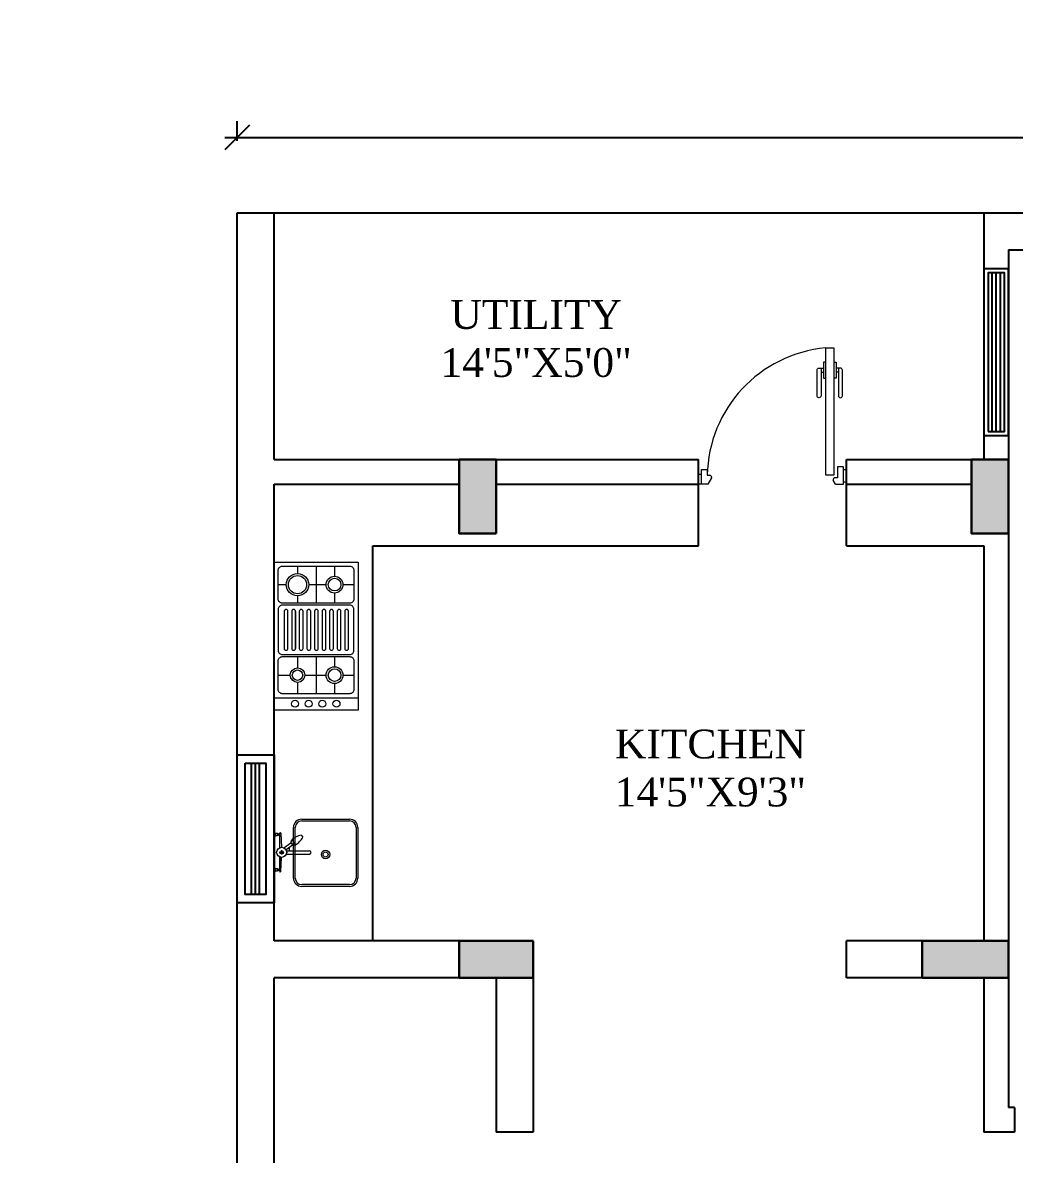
# Model space of a CAD drawing. Header units: inches. Extents: x 204954 to 440946, y -300749 to -143756.
# Drawn here: x 223114 to 223355, y -147574.7 to -147299.6 of the extents above; entities that cross this region are included whole.
import ezdxf

# ---------------------------------------------------------------- set-up
doc = ezdxf.new("R2010")
doc.units = ezdxf.units.IN
doc.header["$LTSCALE"] = 9
doc.header["$MEASUREMENT"] = 0
doc.layers.get('Defpoints').update_dxf_attribs({"lineweight": 0})
for name, color, linetype, lineweight in [('_mobiliário', 7, 'Continuous', 5), ('COLUMNS', 1, 'Continuous', 30), ('ele 4', 145, 'Continuous', 5), ('PUERTAS', 40, 'Continuous', 15), ('PUERTAS MADERA', 37, 'Continuous', 13)]:
    doc.layers.add(name, color=color, linetype=linetype, lineweight=lineweight)
doc.layers.add('beam framing', color=91, linetype='Continuous')
doc.layers.add('Hatch', color=7, linetype='Continuous', lineweight=15, true_color=0xa3a3a3)
doc.styles.add('outer', font='arial.ttf', dxfattribs={"height": 24})
doc.styles.add('SST1', font='arial.ttf', dxfattribs={"height": 9.5})
doc.dimstyles.new('DIMA-1', dxfattribs={"dimtxt": 9.5, "dimasz": 6, "dimexe": 4, "dimexo": 4, "dimgap": 0.25, "dimtad": 0, "dimdec": 1, "dimzin": 3, "dimdsep": 46, "dimlunit": 4, "dimtxsty": 'SST1', "dimblk1": 'OBLIQUE', "dimblk2": 'OBLIQUE', "dimsah": 1, "dimcen": 0, "dimdle": 3, "dimclrd": 3, "dimclre": 3, "dimclrt": 7, "dimadec": 0, "dimazin": 0, "dimtfac": 1, "dimtdec": 1, "dimtix": 1, "dimtmove": 2, "dimatfit": 3, "dimfxl": 4, "dimfxlon": 1, "dimtolj": 1, "dimtzin": 3, "dimarcsym": 0})

# ---------------------------------------------------------------- blocks, each defined once
blk = doc.blocks.new('A$C00142961')
at = {"layer": 'Hatch'}
blk.add_hatch(color=256, dxfattribs=at).paths.add_polyline_path([(9, 0), (0, 0), (0, -21), (9, -21)])
at = {"layer": 'COLUMNS'}
blk.add_lwpolyline([(0, 0), (9, 0), (9, -21), (0, -21)], close=True, dxfattribs=at)
blk = doc.blocks.new('A$C5E2070FF')
at = {"layer": 'Hatch'}
blk.add_hatch(color=256, dxfattribs=at).paths.add_polyline_path([(18, -9), (18, 0), (0, 0), (0, -9)])
at = {"layer": 'COLUMNS'}
blk.add_lwpolyline([(18, 0), (18, -9), (0, -9), (0, 0)], close=True, dxfattribs=at)
blk = doc.blocks.new('_Oblique')
at = {"color": 0, "linetype": 'ByBlock', "lineweight": -2}
blk.add_line((-0.5, -0.5), (0.5, 0.5), dxfattribs=at)
blk = doc.blocks.new('*D27')
at = {"layer": 'beam framing', "color": 3, "lineweight": -2, "transparency": 16777216}
for p, q in [((223166.08, -147328.33), (223166.08, -147323.58)), ((223730.08, -147328.33), (223730.08, -147323.58)), ((223163.08, -147327.58), (223425.78, -147327.58)), ((223733.08, -147327.58), (223470.37, -147327.58))]:
    blk.add_line(p, q, dxfattribs=at)
at = {"layer": 'Defpoints', "color": 0, "transparency": 16777216}
for p in [(223730.08, -147327.58), (223166.08, -147345.84), (223730.08, -147345.84)]:
    blk.add_point(p, dxfattribs=at)
at = {"layer": 'beam framing', "color": 3, "lineweight": -2, "transparency": 16777216, "xscale": 6, "yscale": 6, "zscale": 6, "rotation": 180}
blk.add_blockref('_Oblique', (223166.08, -147327.58), dxfattribs=at)
at = {"layer": 'beam framing', "color": 3, "lineweight": -2, "transparency": 16777216, "xscale": 6, "yscale": 6, "zscale": 6}
blk.add_blockref('_Oblique', (223730.08, -147327.58), dxfattribs=at)
at = {"layer": 'beam framing', "color": 7, "transparency": 16777216, "insert": (223448.08, -147327.58), "char_height": 9.5, "attachment_point": 5, "style": 'SST1'}
blk.add_mtext('\\A1;47\'-0.0"', dxfattribs=at)
blk = doc.blocks.new('dgfgf')
at = {"layer": 'PUERTAS', "color": 253}
for p, q in [((-4.11, 20.44), (-3.69, 20.44)), ((-0.94, 20.44), (-1.35, 20.44))]:
    blk.add_line(p, q, dxfattribs=at)
for points in [[(-4.11, 21.16), (-4.11, 16.12, -1), (-4.83, 16.12), (-4.83, 20.8, -0.414214), (-4.47, 21.16), (-3.69, 21.16)], [(-0.94, 21.16), (-0.94, 16.12, 1), (-0.22, 16.12), (-0.22, 20.8, 0.414214), (-0.58, 21.16), (-1.35, 21.16)]]:
    blk.add_lwpolyline(points, format="xyb", dxfattribs=at)
for points in [[(-3.24, 22.24), (-3.69, 22.24), (-3.69, 19.36), (-3.24, 19.36)], [(-1.8, 22.24), (-1.35, 22.24), (-1.35, 19.36), (-1.8, 19.36)]]:
    blk.add_lwpolyline(points, dxfattribs=at)
at = {"layer": 'PUERTAS MADERA'}
for p, q in [((-3.24, 24.85), (-1.8, 24.85)), ((-3.24, 1.63), (-3.24, 24.85)), ((-1.8, 24.85), (-1.8, 1.63)), ((-25.92, 2.7), (-24.84, 2.7)), ((-25.92, 0), (-25.92, 2.7)), ((-24.84, 2.7), (-24.84, 1.63)), ((-1.08, 3.15), (-1.08, 1.18)), ((0, 3.15), (-1.08, 3.15)), ((0, 0), (0, 3.15)), ((0, 2.7), (0.54, 2.7)), ((-25.92, 1.8), (-26.46, 1.8)), ((-24.84, 1.63), (-24.39, 1.63)), ((-24.66, 0), (-24.04, 1.18)), ((-1.8, 1.63), (-3.24, 1.63)), ((-1.5, 0), (-1.88, 0.73)), ((-1.08, 1.18), (-1.53, 1.18)), ((-1.5, 0), (0, 0)), ((0, 0.45), (0.54, 0.45)), ((-25.92, 0), (-26.46, 0)), ((-24.66, 0), (-25.92, 0))]:
    blk.add_line(p, q, dxfattribs=at)
at = {"layer": 'PUERTAS MADERA', "color": 251}
blk.add_arc((-1.08, 1.18), 23.77, 95.224, 178.9225, dxfattribs=at)
at = {"layer": 'PUERTAS MADERA'}
for centre, start, end in [((-24.39, 1.27), 345.0691, 90.0005), ((-1.53, 0.82), 90.0055, 194.9369)]:
    blk.add_arc(centre, 0.36, start, end, dxfattribs=at)
blk = doc.blocks.new('524545254')
at = {"layer": '_mobiliário', "color": 4}
for p, q in [((1509.05, 327.88), (1519.28, 327.88)), ((1507.27, 315.26), (1507.27, 326.1)), ((1507.63, 315.26), (1507.63, 326.1)), ((1509.05, 327.52), (1519.28, 327.52)), ((1520.7, 326.1), (1520.7, 315.26)), ((1521.06, 326.1), (1521.06, 315.26)), ((1519.28, 313.84), (1509.05, 313.84)), ((1519.28, 313.48), (1509.05, 313.48))]:
    blk.add_line(p, q, dxfattribs=at)
at = {"layer": '_mobiliário', "color": 36}
for p, q in [((1503.27, 324.9), (1503.11, 324.86)), ((1503.11, 324.24), (1503.11, 324.86)), ((1503.27, 324.2), (1503.11, 324.24)), ((1503.43, 324.85), (1503.27, 324.9)), ((1503.27, 324.2), (1503.27, 324.9)), ((1503.43, 324.25), (1503.27, 324.2)), ((1503.43, 324.25), (1503.43, 324.85)), ((1503.86, 324.81), (1503.43, 324.81)), ((1503.86, 324.3), (1503.43, 324.3)), ((1503.86, 324.3), (1503.86, 324.81)), ((1504.06, 324.74), (1503.86, 324.74)), ((1504.06, 324.36), (1503.86, 324.36)), ((1504.32, 324.79), (1504.32, 324.88)), ((1504.32, 321.76), (1504.32, 324.33)), ((1504.54, 324.88), (1504.71, 321.85)), ((1506.7, 322.82), (1506.92, 323.43)), ((1506.92, 323.43), (1507.7, 322.39)), ((1508.94, 324.48), (1509.28, 324.02)), ((1504.32, 320.76), (1505.21, 320.76)), ((1504.74, 320.31), (1504.74, 321.24)), ((1504.74, 321.13), (1504.75, 321.13)), ((1504.75, 321.13), (1504.75, 321.13)), ((1505.23, 321.73), (1506.7, 322.82)), ((1505.66, 321.33), (1507.06, 322.36)), ((1505.76, 321.13), (1510.68, 321.13)), ((1506.37, 321.85), (1506.37, 321.13)), ((1506.7, 322.82), (1507.05, 322.36)), ((1507.05, 322.36), (1507.7, 322.39)), ((1504.32, 319.77), (1504.32, 317.2)), ((1504.32, 317.13), (1504.32, 319.77)), ((1504.54, 316.65), (1504.71, 319.69)), ((1505.76, 320.41), (1510.68, 320.41)), ((1503.27, 317.33), (1503.11, 317.29)), ((1503.11, 317.29), (1503.11, 316.67)), ((1503.27, 316.63), (1503.11, 316.67)), ((1503.43, 317.29), (1503.27, 317.33)), ((1503.27, 317.33), (1503.27, 316.63)), ((1503.43, 316.68), (1503.27, 316.63)), ((1503.43, 317.29), (1503.43, 316.68)), ((1503.86, 317.24), (1503.43, 317.24)), ((1503.86, 316.73), (1503.43, 316.73)), ((1503.86, 317.24), (1503.86, 316.73)), ((1504.06, 317.17), (1503.86, 317.17)), ((1504.06, 316.79), (1503.86, 316.79)), ((1504.32, 316.74), (1504.32, 316.65))]:
    blk.add_line(p, q, dxfattribs=at)
for radius in [1.08, 0.36]:
    blk.add_circle((1504.74, 320.77), radius, dxfattribs=at)
at = {"layer": '_mobiliário', "color": 54}
for radius in [0.9, 0.54]:
    blk.add_circle((1514.16, 320.31), radius, dxfattribs=at)
at = {"layer": '_mobiliário', "color": 4}
for centre, radius, start, end in [((1509.05, 326.1), 1.78, 90, 180), ((1519.28, 326.1), 1.78, 0, 90), ((1509.05, 326.1), 1.42, 90, 180), ((1519.28, 326.1), 1.42, 0, 90), ((1509.05, 315.26), 1.78, 180, 270), ((1509.05, 315.26), 1.42, 180, 270), ((1519.28, 315.26), 1.78, 270, 0), ((1519.28, 315.26), 1.42, 270, 0)]:
    blk.add_arc(centre, radius, start, end, dxfattribs=at)
at = {"layer": '_mobiliário', "color": 36}
for centre, radius, start, end in [((1504.19, 324.76), 0.131, 189.594, 13.902), ((1504.19, 324.34), 0.131, 346.098, 170.406), ((1504.43, 324.88), 0.112, 0, 180), ((1509.56, 320.84), 3.7, 99.6471, 135.43), ((1505.4, 326.21), 4.46, 301.0354, 330.5209), ((1510.68, 320.77), 0.36, 270, 90), ((1504.19, 317.2), 0.131, 189.594, 13.902), ((1504.19, 316.77), 0.131, 346.098, 170.406), ((1504.43, 316.65), 0.112, 180, 0)]:
    blk.add_arc(centre, radius, start, end, dxfattribs=at)
at = {"layer": '_mobiliário'}
blk.add_arc((1509.05, 323.75), 1.78, 180, 180.2722, dxfattribs=at)
blk = doc.blocks.new('HOB')
at = {"layer": 'ele 4'}
for points in [[(3252.94, -323.5), (3252.94, -287.5), (3273.34, -287.5), (3273.34, -323.5)], [(3258.16, -299.5), (3258.16, -308.5)]]:
    blk.add_lwpolyline(points, close=True, dxfattribs=at)
for points in [[(3253.94, -289.5, -0.414214), (3254.94, -288.5), (3271.34, -288.5, -0.414214), (3272.34, -289.5), (3272.34, -296.5, -0.414214), (3271.34, -297.5), (3254.94, -297.5, -0.414214), (3253.94, -296.5)], [(3253.94, -299), (3253.94, -309, 0.414214), (3254.94, -310), (3271.34, -310, 0.414214), (3272.34, -309), (3272.34, -299, 0.414214), (3271.34, -298), (3254.94, -298, 0.414214)], [(3255.4, -299.5), (3255.4, -308.5), (3255.4, -308.5, 1), (3256.32, -308.5), (3256.32, -308.5), (3256.32, -299.5, 1)], [(3258.16, -299.5), (3258.16, -299.5, 1), (3257.24, -299.5), (3257.24, -299.5), (3257.24, -308.5), (3257.24, -308.5, 1), (3258.16, -308.5)], [(3260, -299.5), (3260, -299.5, 1), (3259.08, -299.5), (3259.08, -308.5), (3259.08, -308.5, 1), (3260, -308.5), (3260, -308.5)], [(3260.92, -299.5), (3260.92, -308.5), (3260.92, -308.5, 1), (3261.84, -308.5), (3261.84, -308.5), (3261.84, -299.5), (3261.84, -299.5, 1)], [(3262.76, -299.5), (3262.76, -308.5), (3262.76, -308.5, 1), (3263.68, -308.5), (3263.68, -308.5), (3263.68, -299.5, 1)], [(3264.6, -299.5), (3264.6, -308.5), (3264.6, -308.5, 1), (3265.52, -308.5), (3265.52, -308.5), (3265.52, -299.5), (3265.52, -299.5, 1)], [(3266.44, -299.5), (3266.44, -308.5), (3266.44, -308.5, 1), (3267.36, -308.5), (3267.36, -308.5), (3267.36, -299.5), (3267.36, -299.5, 1)], [(3268.28, -299.5), (3268.28, -308.5), (3268.28, -308.5, 1), (3269.2, -308.5), (3269.2, -308.5), (3269.2, -299.5), (3269.2, -299.5, 1)], [(3270.12, -299.5), (3270.12, -308.5), (3270.12, -308.5, 1), (3271.04, -308.5), (3271.04, -308.5), (3271.04, -299.5), (3271.04, -299.5, 1)], [(3271.34, -319.5), (3254.94, -319.5, -0.414214), (3253.94, -318.5), (3253.94, -311.5, -0.414214), (3254.94, -310.5), (3271.34, -310.5, -0.414214), (3272.34, -311.5), (3272.34, -318.5, -0.414214)]]:
    blk.add_lwpolyline(points, format="xyb", close=True, dxfattribs=at)
for points in [[(3258.64, -288.5), (3258.64, -290.28)], [(3263.14, -288.5), (3263.14, -297.5)], [(3267.64, -288.5), (3267.64, -290.96)], [(3253.94, -293), (3255.92, -293)], [(3261.36, -293), (3265.6, -293)], [(3269.68, -293), (3272.34, -293)], [(3258.64, -295.72), (3258.64, -297.5)], [(3267.64, -295.04), (3267.64, -297.5)], [(3258.64, -310.5), (3258.64, -313.23)], [(3263.14, -310.5), (3263.14, -319.5)], [(3267.64, -310.5), (3267.64, -312.96)], [(3253.94, -315), (3256.87, -315)], [(3260.41, -315), (3265.6, -315)], [(3269.68, -315), (3272.34, -315)], [(3258.64, -316.77), (3258.64, -319.5)], [(3267.64, -317.04), (3267.64, -319.5)], [(3252.94, -320.5), (3273.34, -320.5)]]:
    blk.add_lwpolyline(points, dxfattribs=at)
for centre, radius in [((3258.64, -293), 2.72), ((3258.64, -293), 2.22), ((3267.64, -293), 2.04), ((3267.64, -293), 1.54), ((3258.64, -315), 1.77), ((3267.64, -315), 2.04), ((3267.64, -315), 1.54), ((3258.64, -315), 1.27), ((3258.04, -321.94), 0.85), ((3261.33, -321.94), 0.85), ((3264.65, -321.94), 0.85), ((3268.11, -321.94), 0.85)]:
    blk.add_circle(centre, radius, dxfattribs=at)

msp = doc.modelspace()

# ---------------------------------------------------------------- linework, layer by layer
at = {"layer": 'beam framing', "color": 1}
for p, q in [((223166.07663, -147345.83749), (223730.0766, -147345.83749)), ((223166.07663, -147522.83748), (223166.07663, -147345.83749)), ((223175.07663, -147405.83748), (223175.07663, -147345.83749)), ((223347.57664, -147345.83749), (223347.57664, -147405.83748)), ((223353.57664, -147354.83749), (223491.57664, -147354.83749)), ((223353.57664, -147354.83749), (223353.57664, -147563.33748)), ((223175.07663, -147405.83748), (223278.1913, -147405.83748)), ((223278.1913, -147426.83748), (223278.1913, -147405.83748)), ((223314.1913, -147405.83748), (223353.57664, -147405.83748)), ((223314.1913, -147426.83748), (223314.1913, -147405.83748)), ((223175.07663, -147522.83748), (223175.07663, -147411.83748)), ((223175.07663, -147411.83748), (223220.07664, -147411.83748)), ((223229.07664, -147411.83748), (223278.1913, -147411.83748)), ((223314.1913, -147411.83748), (223344.57664, -147411.83748)), ((223199.07663, -147522.83748), (223199.07663, -147426.83748)), ((223199.07663, -147426.83748), (223278.1913, -147426.83748)), ((223314.1913, -147426.83748), (223347.57664, -147426.83748)), ((223347.57664, -147426.83748), (223347.57664, -147522.83748)), ((223166.07663, -148377.83748), (223166.07663, -147522.83748)), ((223238.07664, -147522.83748), (223175.07663, -147522.83748)), ((223347.57664, -147522.83748), (223314.1913, -147522.83748)), ((223314.1913, -147531.83748), (223314.1913, -147522.83748)), ((223175.07663, -147672.83748), (223175.07663, -147531.83748)), ((223229.07664, -147531.83748), (223175.07663, -147531.83748)), ((223229.07664, -147531.83748), (223229.07664, -147569.33748)), ((223238.07664, -147531.83748), (223238.07664, -147569.33748)), ((223347.57664, -147531.83748), (223314.1913, -147531.83748)), ((223347.57664, -147531.83748), (223347.57664, -147569.33748)), ((223354.97173, -147563.33748), (223353.57664, -147563.33748)), ((223354.97173, -147563.33748), (223354.97173, -147569.33748)), ((223238.07664, -147569.33748), (223229.07664, -147569.33748)), ((223354.97173, -147569.33748), (223347.57664, -147569.33748))]:
    msp.add_line(p, q, dxfattribs=at)
at = {"layer": 'beam framing', "color": 4}
for p, q in [((223349.57664, -147398.98381), (223349.57664, -147360.45096)), ((223350.57664, -147398.98381), (223350.57664, -147360.45096)), ((223351.57664, -147398.98381), (223351.57664, -147360.45096)), ((223169.57662, -147511.59153), (223169.57662, -147479.59153)), ((223170.57662, -147511.59153), (223170.57662, -147479.59153)), ((223171.57662, -147511.59153), (223171.57662, -147479.59153))]:
    msp.add_line(p, q, dxfattribs=at)
at = {"layer": 'beam framing', "color": 5}
for points in [[(223347.57664, -147399.98381), (223353.57664, -147399.98381), (223353.57664, -147359.45096), (223347.57664, -147359.45096)], [(223348.57664, -147398.98381), (223352.57664, -147398.98381), (223352.57664, -147360.45096), (223348.57664, -147360.45096)], [(223166.07662, -147477.59153), (223175.07663, -147477.59153), (223175.07663, -147513.59153), (223166.07662, -147513.59153)], [(223168.07662, -147479.59153), (223173.07663, -147479.59153), (223173.07663, -147511.59153), (223168.07662, -147511.59153)]]:
    msp.add_lwpolyline(points, close=True, dxfattribs=at)
at = {"layer": 'beam framing', "color": 1}
msp.add_circle((221267.41484, -148374.87), 4304.54104, dxfattribs=at)

# ---------------------------------------------------------------- block references
for name, p, xscale, yscale, zscale in [('dgfgf', (223313.47471, -147411.83208), 1.333466552295035, 1.333466552295035, 1.333466552295035), ('524545254', (221472.06987, -147864.7394), 1.132990850464921, 1.132990850464921, 1.132990850464921)]:
    msp.add_blockref(name, p, dxfattribs=dict(xscale=xscale, yscale=yscale, zscale=zscale))
msp.add_blockref('HOB', (219922.13608, -147143.23713))
at = {"layer": 'beam framing', "rotation": 270}
for name, p in [('A$C5E2070FF', (223229.07664, -147405.83748)), ('A$C5E2070FF', (223353.57664, -147405.83748)), ('A$C00142961', (223353.57664, -147522.83748))]:
    msp.add_blockref(name, p, dxfattribs=at)
at = {"layer": 'beam framing'}
msp.add_blockref('A$C5E2070FF', (223220.07664, -147522.83748), dxfattribs=at)

# ---------------------------------------------------------------- texts
at = {"color": 7, "lineweight": 30, "ltscale": 16, "char_height": 7, "attachment_point": 5, "style": 'outer'}
for s, insert in [('\\A1;{\\fTimes New Roman|b0|i0|c0|p18;\\C256;UTILITY\\P14\'5"X5\'0"}', (223238.76574, -147376.455)), ('\\A1;{\\fTimes New Roman|b0|i0|c0|p18;\\C256;KITCHEN\\P14\'5"X9\'3"}', (223281.10515, -147480.85954))]:
    msp.add_mtext(s, dxfattribs=dict(at, insert=insert))

# ---------------------------------------------------------------- dimensions: what is measured, and where the dimension line sits
at = {"layer": 'beam framing', "color": 1}
dim = msp.add_linear_dim(base=(223730.0766, -147327.57913), p1=(223166.07663, -147345.83749), p2=(223730.0766, -147345.83749), dimstyle='DIMA-1', override={"dimlunit": 3, "dimfxl": 0.75, "dimarcsym": 1}, dxfattribs=at)
dim.commit()
dim.dimension.update_dxf_attribs({"geometry": '*D27', "text_midpoint": (223448.07661, -147327.57913)})

doc.saveas('drawing.dxf')
